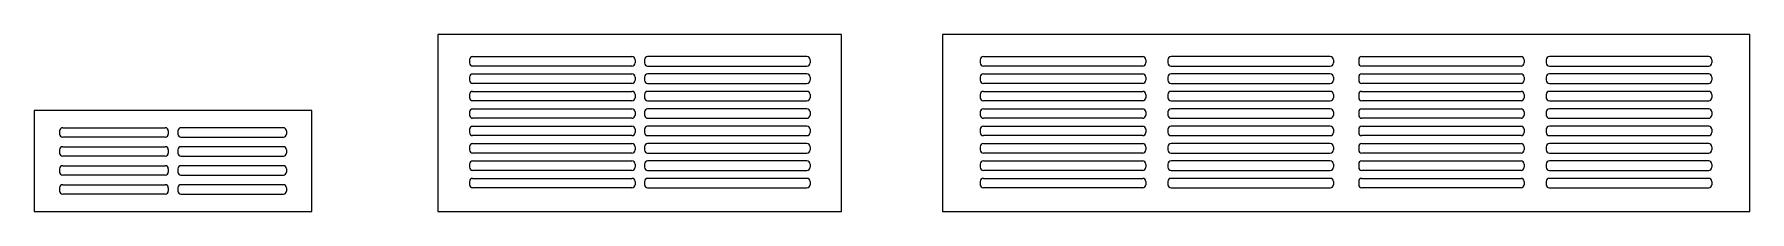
# Model space of a CAD drawing. Header units: inches. Extents: x 0 to 68, y 0 to 7.
import ezdxf

# ---------------------------------------------------------------- set-up
doc = ezdxf.new("R2010")
doc.units = ezdxf.units.IN
doc.layers.get('0').update_dxf_attribs({"linetype": 'CONTINUOUS', "lineweight": 25, "true_color": 0x000000})

msp = doc.modelspace()

# ---------------------------------------------------------------- linework, layer by layer
for p, q in [((32, 7), (16, 7)), ((16, 7), (16, 0)), ((32, 0), (32, 7)), ((68, 7), (36, 7)), ((36, 7), (36, 0)), ((68, 0), (68, 7)), ((17.375, 6.125), (23.6875, 6.125)), ((30.625, 6.125), (24.3125, 6.125)), ((37.625, 6.125), (43.9375, 6.125)), ((51.375, 6.125), (45.0625, 6.125)), ((52.625, 6.125), (58.9375, 6.125)), ((66.375, 6.125), (60.0625, 6.125)), ((17.25, 6), (17.25, 6)), ((17.25, 6), (17.25, 5.875)), ((23.6875, 5.75), (17.375, 5.75)), ((23.8125, 6), (23.8125, 5.875)), ((24.1875, 6), (24.1875, 5.875)), ((24.3125, 5.75), (30.625, 5.75)), ((30.75, 6), (30.75, 5.875)), ((30.75, 6), (30.75, 6)), ((37.5, 6), (37.5, 6)), ((37.5, 6), (37.5, 5.875)), ((43.9375, 5.75), (37.625, 5.75)), ((44.0625, 6), (44.0625, 5.875)), ((44.9375, 6), (44.9375, 5.875)), ((45.0625, 5.75), (51.375, 5.75)), ((51.5, 6), (51.5, 5.875)), ((51.5, 6), (51.5, 6)), ((52.5, 6), (52.5, 5.875)), ((52.5, 6), (52.5, 6)), ((58.9375, 5.75), (52.625, 5.75)), ((59.0625, 6), (59.0625, 5.875)), ((59.9375, 6), (59.9375, 5.875)), ((60.0625, 5.75), (66.375, 5.75)), ((66.5, 6), (66.5, 6)), ((66.5, 6), (66.5, 5.875)), ((17.25, 5.3125), (17.25, 5.3125)), ((17.25, 5.3125), (17.25, 5.1875)), ((17.375, 5.4375), (23.6875, 5.4375)), ((23.6875, 5.0625), (17.375, 5.0625)), ((23.8125, 5.3125), (23.8125, 5.1875)), ((24.1875, 5.3125), (24.1875, 5.1875)), ((30.625, 5.4375), (24.3125, 5.4375)), ((24.3125, 5.0625), (30.625, 5.0625)), ((30.75, 5.3125), (30.75, 5.1875)), ((30.75, 5.3125), (30.75, 5.3125)), ((37.5, 5.3125), (37.5, 5.3125)), ((37.5, 5.3125), (37.5, 5.1875)), ((37.625, 5.4375), (43.9375, 5.4375)), ((43.9375, 5.0625), (37.625, 5.0625)), ((44.0625, 5.3125), (44.0625, 5.1875)), ((44.9375, 5.3125), (44.9375, 5.1875)), ((51.375, 5.4375), (45.0625, 5.4375)), ((45.0625, 5.0625), (51.375, 5.0625)), ((51.5, 5.3125), (51.5, 5.1875)), ((51.5, 5.3125), (51.5, 5.3125)), ((52.5, 5.3125), (52.5, 5.1875)), ((52.5, 5.3125), (52.5, 5.3125)), ((52.625, 5.4375), (58.9375, 5.4375)), ((58.9375, 5.0625), (52.625, 5.0625)), ((59.0625, 5.3125), (59.0625, 5.1875)), ((59.9375, 5.3125), (59.9375, 5.1875)), ((66.375, 5.4375), (60.0625, 5.4375)), ((60.0625, 5.0625), (66.375, 5.0625)), ((66.5, 5.3125), (66.5, 5.3125)), ((66.5, 5.3125), (66.5, 5.1875)), ((17.25, 4.625), (17.25, 4.625)), ((17.25, 4.625), (17.25, 4.5)), ((17.375, 4.75), (23.6875, 4.75)), ((23.6875, 4.375), (17.375, 4.375)), ((23.8125, 4.625), (23.8125, 4.5)), ((24.1875, 4.625), (24.1875, 4.5)), ((30.625, 4.75), (24.3125, 4.75)), ((24.3125, 4.375), (30.625, 4.375)), ((30.75, 4.625), (30.75, 4.5)), ((30.75, 4.625), (30.75, 4.625)), ((37.5, 4.625), (37.5, 4.625)), ((37.5, 4.625), (37.5, 4.5)), ((37.625, 4.75), (43.9375, 4.75)), ((43.9375, 4.375), (37.625, 4.375)), ((44.0625, 4.625), (44.0625, 4.5)), ((44.9375, 4.625), (44.9375, 4.5)), ((51.375, 4.75), (45.0625, 4.75)), ((45.0625, 4.375), (51.375, 4.375)), ((51.5, 4.625), (51.5, 4.5)), ((51.5, 4.625), (51.5, 4.625)), ((52.5, 4.625), (52.5, 4.5)), ((52.5, 4.625), (52.5, 4.625)), ((52.625, 4.75), (58.9375, 4.75)), ((58.9375, 4.375), (52.625, 4.375)), ((59.0625, 4.625), (59.0625, 4.5)), ((59.9375, 4.625), (59.9375, 4.5)), ((66.375, 4.75), (60.0625, 4.75)), ((60.0625, 4.375), (66.375, 4.375)), ((66.5, 4.625), (66.5, 4.625)), ((66.5, 4.625), (66.5, 4.5)), ((11, 4), (0, 4)), ((0, 4), (0, 0)), ((11, 0), (11, 4)), ((17.25, 3.9375), (17.25, 3.9375)), ((17.25, 3.9375), (17.25, 3.8125)), ((17.375, 4.0625), (23.6875, 4.0625)), ((23.6875, 3.6875), (17.375, 3.6875)), ((23.8125, 3.9375), (23.8125, 3.8125)), ((24.1875, 3.9375), (24.1875, 3.8125)), ((30.625, 4.0625), (24.3125, 4.0625)), ((24.3125, 3.6875), (30.625, 3.6875)), ((30.75, 3.9375), (30.75, 3.8125)), ((30.75, 3.9375), (30.75, 3.9375)), ((37.5, 3.9375), (37.5, 3.9375)), ((37.5, 3.9375), (37.5, 3.8125)), ((37.625, 4.0625), (43.9375, 4.0625)), ((43.9375, 3.6875), (37.625, 3.6875)), ((44.0625, 3.9375), (44.0625, 3.8125)), ((44.9375, 3.9375), (44.9375, 3.8125)), ((51.375, 4.0625), (45.0625, 4.0625)), ((45.0625, 3.6875), (51.375, 3.6875)), ((51.5, 3.9375), (51.5, 3.8125)), ((51.5, 3.9375), (51.5, 3.9375)), ((52.5, 3.9375), (52.5, 3.8125)), ((52.5, 3.9375), (52.5, 3.9375)), ((52.625, 4.0625), (58.9375, 4.0625)), ((58.9375, 3.6875), (52.625, 3.6875)), ((59.0625, 3.9375), (59.0625, 3.8125)), ((59.9375, 3.9375), (59.9375, 3.8125)), ((66.375, 4.0625), (60.0625, 4.0625)), ((60.0625, 3.6875), (66.375, 3.6875)), ((66.5, 3.9375), (66.5, 3.9375)), ((66.5, 3.9375), (66.5, 3.8125)), ((1, 3.1875), (1, 3.1875)), ((1, 3.1875), (1, 3.0625)), ((1.125, 3.3125), (5.1875, 3.3125)), ((5.1875, 2.9375), (1.125, 2.9375)), ((5.3125, 3.1875), (5.3125, 3.0625)), ((5.6875, 3.1875), (5.6875, 3.0625)), ((9.875, 3.3125), (5.8125, 3.3125)), ((5.8125, 2.9375), (9.875, 2.9375)), ((10, 3.1875), (10, 3.0625)), ((10, 3.1875), (10, 3.1875)), ((17.25, 3.25), (17.25, 3.25)), ((17.25, 3.25), (17.25, 3.125)), ((17.375, 3.375), (23.6875, 3.375)), ((23.6875, 3), (17.375, 3)), ((23.8125, 3.25), (23.8125, 3.125)), ((24.1875, 3.25), (24.1875, 3.125)), ((30.625, 3.375), (24.3125, 3.375)), ((24.3125, 3), (30.625, 3)), ((30.75, 3.25), (30.75, 3.125)), ((30.75, 3.25), (30.75, 3.25)), ((37.5, 3.25), (37.5, 3.25)), ((37.5, 3.25), (37.5, 3.125)), ((37.625, 3.375), (43.9375, 3.375)), ((43.9375, 3), (37.625, 3)), ((44.0625, 3.25), (44.0625, 3.125)), ((44.9375, 3.25), (44.9375, 3.125)), ((51.375, 3.375), (45.0625, 3.375)), ((45.0625, 3), (51.375, 3)), ((51.5, 3.25), (51.5, 3.125)), ((51.5, 3.25), (51.5, 3.25)), ((52.5, 3.25), (52.5, 3.125)), ((52.5, 3.25), (52.5, 3.25)), ((52.625, 3.375), (58.9375, 3.375)), ((58.9375, 3), (52.625, 3)), ((59.0625, 3.25), (59.0625, 3.125)), ((59.9375, 3.25), (59.9375, 3.125)), ((66.375, 3.375), (60.0625, 3.375)), ((60.0625, 3), (66.375, 3)), ((66.5, 3.25), (66.5, 3.25)), ((66.5, 3.25), (66.5, 3.125)), ((1, 2.4375), (1, 2.3125)), ((1, 2.4375), (1, 2.4375)), ((1.125, 2.5625), (5.1875, 2.5625)), ((5.1875, 2.1875), (1.125, 2.1875)), ((5.3125, 2.4375), (5.3125, 2.3125)), ((5.6875, 2.4375), (5.6875, 2.3125)), ((9.875, 2.5625), (5.8125, 2.5625)), ((5.8125, 2.1875), (9.875, 2.1875)), ((10, 2.4375), (10, 2.3125)), ((10, 2.4375), (10, 2.4375)), ((17.25, 2.5625), (17.25, 2.5625)), ((17.25, 2.5625), (17.25, 2.4375)), ((17.375, 2.6875), (23.6875, 2.6875)), ((23.6875, 2.3125), (17.375, 2.3125)), ((23.8125, 2.5625), (23.8125, 2.4375)), ((24.1875, 2.5625), (24.1875, 2.4375)), ((30.625, 2.6875), (24.3125, 2.6875)), ((24.3125, 2.3125), (30.625, 2.3125)), ((30.75, 2.5625), (30.75, 2.4375)), ((30.75, 2.5625), (30.75, 2.5625)), ((37.5, 2.5625), (37.5, 2.5625)), ((37.5, 2.5625), (37.5, 2.4375)), ((37.625, 2.6875), (43.9375, 2.6875)), ((43.9375, 2.3125), (37.625, 2.3125)), ((44.0625, 2.5625), (44.0625, 2.4375)), ((44.9375, 2.5625), (44.9375, 2.4375)), ((51.375, 2.6875), (45.0625, 2.6875)), ((45.0625, 2.3125), (51.375, 2.3125)), ((51.5, 2.5625), (51.5, 2.4375)), ((51.5, 2.5625), (51.5, 2.5625)), ((52.5, 2.5625), (52.5, 2.4375)), ((52.5, 2.5625), (52.5, 2.5625)), ((52.625, 2.6875), (58.9375, 2.6875)), ((58.9375, 2.3125), (52.625, 2.3125)), ((59.0625, 2.5625), (59.0625, 2.4375)), ((59.9375, 2.5625), (59.9375, 2.4375)), ((66.375, 2.6875), (60.0625, 2.6875)), ((60.0625, 2.3125), (66.375, 2.3125)), ((66.5, 2.5625), (66.5, 2.5625)), ((66.5, 2.5625), (66.5, 2.4375)), ((1, 1.6875), (1, 1.5625)), ((1, 1.6875), (1, 1.6875)), ((1.125, 1.8125), (5.1875, 1.8125)), ((5.1875, 1.4375), (1.125, 1.4375)), ((5.3125, 1.6875), (5.3125, 1.5625)), ((5.6875, 1.6875), (5.6875, 1.5625)), ((9.875, 1.8125), (5.8125, 1.8125)), ((5.8125, 1.4375), (9.875, 1.4375)), ((10, 1.6875), (10, 1.5625)), ((10, 1.6875), (10, 1.6875)), ((17.25, 1.875), (17.25, 1.875)), ((17.25, 1.875), (17.25, 1.75)), ((17.375, 2), (23.6875, 2)), ((23.6875, 1.625), (17.375, 1.625)), ((23.8125, 1.875), (23.8125, 1.75)), ((24.1875, 1.875), (24.1875, 1.75)), ((30.625, 2), (24.3125, 2)), ((24.3125, 1.625), (30.625, 1.625)), ((30.75, 1.875), (30.75, 1.75)), ((30.75, 1.875), (30.75, 1.875)), ((37.5, 1.875), (37.5, 1.875)), ((37.5, 1.875), (37.5, 1.75)), ((37.625, 2), (43.9375, 2)), ((43.9375, 1.625), (37.625, 1.625)), ((44.0625, 1.875), (44.0625, 1.75)), ((44.9375, 1.875), (44.9375, 1.75)), ((51.375, 2), (45.0625, 2)), ((45.0625, 1.625), (51.375, 1.625)), ((51.5, 1.875), (51.5, 1.75)), ((51.5, 1.875), (51.5, 1.875)), ((52.5, 1.875), (52.5, 1.75)), ((52.5, 1.875), (52.5, 1.875)), ((52.625, 2), (58.9375, 2)), ((58.9375, 1.625), (52.625, 1.625)), ((59.0625, 1.875), (59.0625, 1.75)), ((59.9375, 1.875), (59.9375, 1.75)), ((66.375, 2), (60.0625, 2)), ((60.0625, 1.625), (66.375, 1.625)), ((66.5, 1.875), (66.5, 1.875)), ((66.5, 1.875), (66.5, 1.75)), ((1, 0.9375), (1, 0.8125)), ((1, 0.9375), (1, 0.9375)), ((1.125, 1.0625), (5.1875, 1.0625)), ((5.1875, 0.6875), (1.125, 0.6875)), ((5.3125, 0.9375), (5.3125, 0.8125)), ((5.6875, 0.9375), (5.6875, 0.8125)), ((9.875, 1.0625), (5.8125, 1.0625)), ((5.8125, 0.6875), (9.875, 0.6875)), ((10, 0.9375), (10, 0.8125)), ((10, 0.9375), (10, 0.9375)), ((17.25, 1.1875), (17.25, 1.1875)), ((17.25, 1.1875), (17.25, 1.0625)), ((17.375, 1.3125), (23.6875, 1.3125)), ((23.6875, 0.9375), (17.375, 0.9375)), ((23.8125, 1.1875), (23.8125, 1.0625)), ((24.1875, 1.1875), (24.1875, 1.0625)), ((30.625, 1.3125), (24.3125, 1.3125)), ((24.3125, 0.9375), (30.625, 0.9375)), ((30.75, 1.1875), (30.75, 1.0625)), ((30.75, 1.1875), (30.75, 1.1875)), ((37.5, 1.1875), (37.5, 1.1875)), ((37.5, 1.1875), (37.5, 1.0625)), ((37.625, 1.3125), (43.9375, 1.3125)), ((43.9375, 0.9375), (37.625, 0.9375)), ((44.0625, 1.1875), (44.0625, 1.0625)), ((44.9375, 1.1875), (44.9375, 1.0625)), ((51.375, 1.3125), (45.0625, 1.3125)), ((45.0625, 0.9375), (51.375, 0.9375)), ((51.5, 1.1875), (51.5, 1.0625)), ((51.5, 1.1875), (51.5, 1.1875)), ((52.5, 1.1875), (52.5, 1.0625)), ((52.5, 1.1875), (52.5, 1.1875)), ((52.625, 1.3125), (58.9375, 1.3125)), ((58.9375, 0.9375), (52.625, 0.9375)), ((59.0625, 1.1875), (59.0625, 1.0625)), ((59.9375, 1.1875), (59.9375, 1.0625)), ((66.375, 1.3125), (60.0625, 1.3125)), ((60.0625, 0.9375), (66.375, 0.9375)), ((66.5, 1.1875), (66.5, 1.1875)), ((66.5, 1.1875), (66.5, 1.0625)), ((0, 0), (11, 0)), ((16, 0), (32, 0)), ((36, 0), (68, 0))]:
    msp.add_line(p, q)
for centre, start, end in [((17.375, 6), 90, 180), ((23.6875, 6), 0, 90), ((24.3125, 6), 90, 180), ((30.625, 6), 360, 90), ((37.625, 6), 90, 180), ((43.9375, 6), 0, 90), ((45.0625, 6), 90, 180), ((51.375, 6), 360, 90), ((52.625, 6), 90, 180), ((58.9375, 6), 360, 90), ((60.0625, 6), 90, 180), ((66.375, 6), 360, 90), ((17.375, 5.875), 180, 270), ((23.6875, 5.875), 270, 0), ((24.3125, 5.875), 180, 270), ((30.625, 5.875), 270, 360), ((37.625, 5.875), 180, 270), ((43.9375, 5.875), 270, 0), ((45.0625, 5.875), 180, 270), ((51.375, 5.875), 270, 360), ((52.625, 5.875), 180, 270), ((58.9375, 5.875), 270, 360), ((60.0625, 5.875), 180, 270), ((66.375, 5.875), 270, 360), ((17.375, 5.3125), 90, 180), ((17.375, 5.1875), 180, 270), ((23.6875, 5.3125), 0, 90), ((23.6875, 5.1875), 270, 0), ((24.3125, 5.3125), 90, 180), ((24.3125, 5.1875), 180, 270), ((30.625, 5.3125), 360, 90), ((30.625, 5.1875), 270, 360), ((37.625, 5.3125), 90, 180), ((37.625, 5.1875), 180, 270), ((43.9375, 5.3125), 0, 90), ((43.9375, 5.1875), 270, 0), ((45.0625, 5.3125), 90, 180), ((45.0625, 5.1875), 180, 270), ((51.375, 5.3125), 360, 90), ((51.375, 5.1875), 270, 360), ((52.625, 5.3125), 90, 180), ((52.625, 5.1875), 180, 270), ((58.9375, 5.3125), 360, 90), ((58.9375, 5.1875), 270, 360), ((60.0625, 5.3125), 90, 180), ((60.0625, 5.1875), 180, 270), ((66.375, 5.3125), 360, 90), ((66.375, 5.1875), 270, 360), ((17.375, 4.625), 90, 180), ((17.375, 4.5), 180, 270), ((23.6875, 4.625), 0, 90), ((23.6875, 4.5), 270, 0), ((24.3125, 4.625), 90, 180), ((24.3125, 4.5), 180, 270), ((30.625, 4.625), 360, 90), ((30.625, 4.5), 270, 360), ((37.625, 4.625), 90, 180), ((37.625, 4.5), 180, 270), ((43.9375, 4.625), 0, 90), ((43.9375, 4.5), 270, 0), ((45.0625, 4.625), 90, 180), ((45.0625, 4.5), 180, 270), ((51.375, 4.625), 360, 90), ((51.375, 4.5), 270, 360), ((52.625, 4.625), 90, 180), ((52.625, 4.5), 180, 270), ((58.9375, 4.625), 360, 90), ((58.9375, 4.5), 270, 360), ((60.0625, 4.625), 90, 180), ((60.0625, 4.5), 180, 270), ((66.375, 4.625), 360, 90), ((66.375, 4.5), 270, 360), ((17.375, 3.9375), 90, 180), ((17.375, 3.8125), 180, 270), ((23.6875, 3.9375), 0, 90), ((23.6875, 3.8125), 270, 0), ((24.3125, 3.9375), 90, 180), ((24.3125, 3.8125), 180, 270), ((30.625, 3.9375), 360, 90), ((30.625, 3.8125), 270, 360), ((37.625, 3.9375), 90, 180), ((37.625, 3.8125), 180, 270), ((43.9375, 3.9375), 0, 90), ((43.9375, 3.8125), 270, 0), ((45.0625, 3.9375), 90, 180), ((45.0625, 3.8125), 180, 270), ((51.375, 3.9375), 360, 90), ((51.375, 3.8125), 270, 360), ((52.625, 3.9375), 90, 180), ((52.625, 3.8125), 180, 270), ((58.9375, 3.9375), 360, 90), ((58.9375, 3.8125), 270, 360), ((60.0625, 3.9375), 90, 180), ((60.0625, 3.8125), 180, 270), ((66.375, 3.9375), 360, 90), ((66.375, 3.8125), 270, 360), ((1.125, 3.1875), 90, 180), ((1.125, 3.0625), 180, 270), ((5.1875, 3.1875), 0, 90), ((5.1875, 3.0625), 270, 0), ((5.8125, 3.1875), 90, 180), ((5.8125, 3.0625), 180, 270), ((9.875, 3.1875), 360, 90), ((9.875, 3.0625), 270, 360), ((17.375, 3.25), 90, 180), ((17.375, 3.125), 180, 270), ((23.6875, 3.25), 0, 90), ((23.6875, 3.125), 270, 0), ((24.3125, 3.25), 90, 180), ((24.3125, 3.125), 180, 270), ((30.625, 3.25), 360, 90), ((30.625, 3.125), 270, 360), ((37.625, 3.25), 90, 180), ((37.625, 3.125), 180, 270), ((43.9375, 3.25), 0, 90), ((43.9375, 3.125), 270, 0), ((45.0625, 3.25), 90, 180), ((45.0625, 3.125), 180, 270), ((51.375, 3.25), 360, 90), ((51.375, 3.125), 270, 360), ((52.625, 3.25), 90, 180), ((52.625, 3.125), 180, 270), ((58.9375, 3.25), 360, 90), ((58.9375, 3.125), 270, 360), ((60.0625, 3.25), 90, 180), ((60.0625, 3.125), 180, 270), ((66.375, 3.25), 360, 90), ((66.375, 3.125), 270, 360), ((1.125, 2.4375), 90, 180), ((1.125, 2.3125), 180, 270), ((5.1875, 2.4375), 0, 90), ((5.1875, 2.3125), 270, 0), ((5.8125, 2.4375), 90, 180), ((5.8125, 2.3125), 180, 270), ((9.875, 2.4375), 360, 90), ((9.875, 2.3125), 270, 360), ((17.375, 2.5625), 90, 180), ((17.375, 2.4375), 180, 270), ((23.6875, 2.5625), 0, 90), ((23.6875, 2.4375), 270, 0), ((24.3125, 2.5625), 90, 180), ((24.3125, 2.4375), 180, 270), ((30.625, 2.5625), 360, 90), ((30.625, 2.4375), 270, 360), ((37.625, 2.5625), 90, 180), ((37.625, 2.4375), 180, 270), ((43.9375, 2.5625), 0, 90), ((43.9375, 2.4375), 270, 0), ((45.0625, 2.5625), 90, 180), ((45.0625, 2.4375), 180, 270), ((51.375, 2.5625), 360, 90), ((51.375, 2.4375), 270, 360), ((52.625, 2.5625), 90, 180), ((52.625, 2.4375), 180, 270), ((58.9375, 2.5625), 360, 90), ((58.9375, 2.4375), 270, 360), ((60.0625, 2.5625), 90, 180), ((60.0625, 2.4375), 180, 270), ((66.375, 2.5625), 360, 90), ((66.375, 2.4375), 270, 360), ((1.125, 1.6875), 90, 180), ((1.125, 1.5625), 180, 270), ((5.1875, 1.6875), 0, 90), ((5.1875, 1.5625), 270, 0), ((5.8125, 1.6875), 90, 180), ((5.8125, 1.5625), 180, 270), ((9.875, 1.6875), 360, 90), ((9.875, 1.5625), 270, 360), ((17.375, 1.875), 90, 180), ((17.375, 1.75), 180, 270), ((23.6875, 1.875), 0, 90), ((23.6875, 1.75), 270, 0), ((24.3125, 1.875), 90, 180), ((24.3125, 1.75), 180, 270), ((30.625, 1.875), 360, 90), ((30.625, 1.75), 270, 360), ((37.625, 1.875), 90, 180), ((37.625, 1.75), 180, 270), ((43.9375, 1.875), 0, 90), ((43.9375, 1.75), 270, 0), ((45.0625, 1.875), 90, 180), ((45.0625, 1.75), 180, 270), ((51.375, 1.875), 360, 90), ((51.375, 1.75), 270, 360), ((52.625, 1.875), 90, 180), ((52.625, 1.75), 180, 270), ((58.9375, 1.875), 360, 90), ((58.9375, 1.75), 270, 360), ((60.0625, 1.875), 90, 180), ((60.0625, 1.75), 180, 270), ((66.375, 1.875), 360, 90), ((66.375, 1.75), 270, 360), ((1.125, 0.9375), 90, 180), ((1.125, 0.8125), 180, 270), ((5.1875, 0.9375), 0, 90), ((5.1875, 0.8125), 270, 0), ((5.8125, 0.9375), 90, 180), ((5.8125, 0.8125), 180, 270), ((9.875, 0.9375), 360, 90), ((9.875, 0.8125), 270, 360), ((17.375, 1.1875), 90, 180), ((17.375, 1.0625), 180, 270), ((23.6875, 1.1875), 0, 90), ((23.6875, 1.0625), 270, 0), ((24.3125, 1.1875), 90, 180), ((24.3125, 1.0625), 180, 270), ((30.625, 1.1875), 360, 90), ((30.625, 1.0625), 270, 360), ((37.625, 1.1875), 90, 180), ((37.625, 1.0625), 180, 270), ((43.9375, 1.1875), 0, 90), ((43.9375, 1.0625), 270, 0), ((45.0625, 1.1875), 90, 180), ((45.0625, 1.0625), 180, 270), ((51.375, 1.1875), 360, 90), ((51.375, 1.0625), 270, 360), ((52.625, 1.1875), 90, 180), ((52.625, 1.0625), 180, 270), ((58.9375, 1.1875), 360, 90), ((58.9375, 1.0625), 270, 360), ((60.0625, 1.1875), 90, 180), ((60.0625, 1.0625), 180, 270), ((66.375, 1.1875), 360, 90), ((66.375, 1.0625), 270, 360)]:
    msp.add_arc(centre, 0.125, start, end)

doc.saveas('drawing.dxf')
